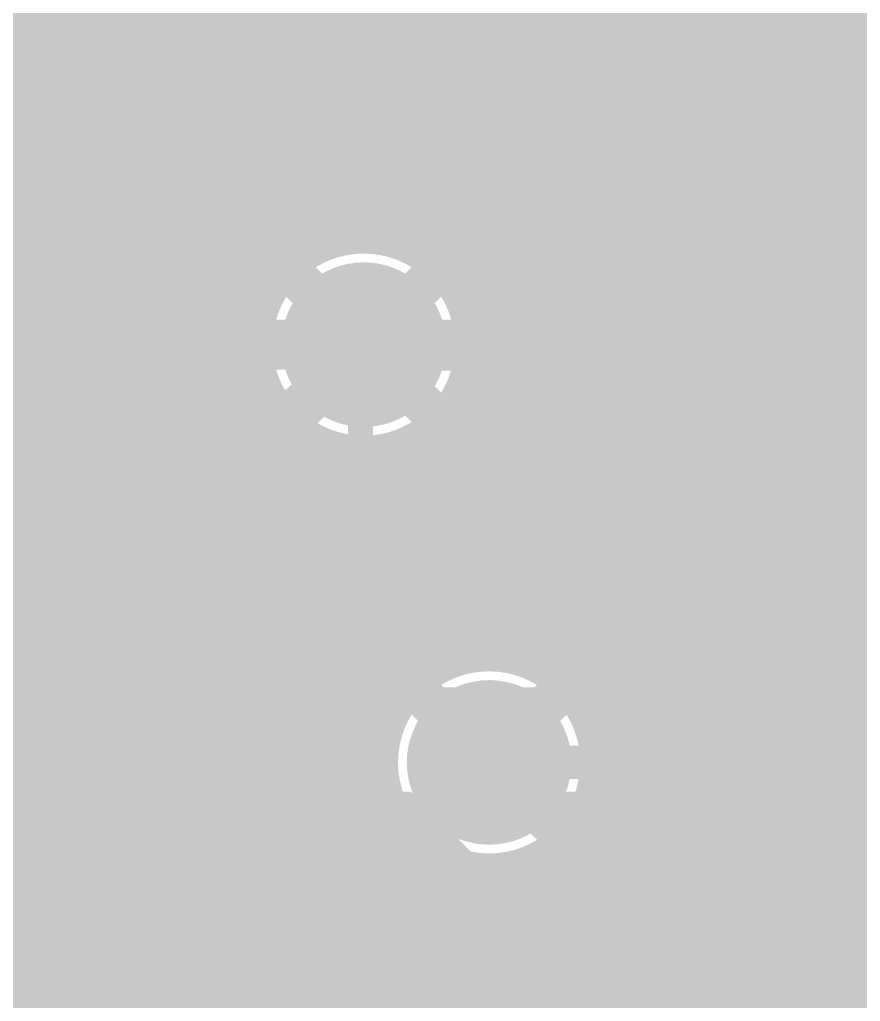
# Model space of a CAD drawing. Extents: x -118 to 4, y -52 to 56.
# Drawn here: x -46.8 to -41.69, y -0.82 to 5.15 of the extents above; entities that cross this region are included whole.
import ezdxf

# ---------------------------------------------------------------- set-up
doc = ezdxf.new("R2010")
doc.units = 0
doc.header["$MEASUREMENT"] = 0
doc.layers.get('0').update_dxf_attribs({"linetype": 'CONTINUOUS'})
for name, color, linetype in [('22-302-0_BOT', 7, 'CONTINUOUS'), ('22-302-0_DRD', 7, 'CONTINUOUS'), ('22-302-0_DRL', 2, 'CONTINUOUS'), ('22-302-0_GND', 1, 'CONTINUOUS'), ('22-302-0_IN1', 3, 'CONTINUOUS'), ('22-302-0_SMB', 5, 'CONTINUOUS'), ('22-302-0_SMT', 10, 'CONTINUOUS'), ('22-302-0_SPB', 14, 'CONTINUOUS'), ('22-302-0_SPT', 9, 'CONTINUOUS'), ('22-302-0_SSB', 12, 'CONTINUOUS'), ('22-302-0_SST', 11, 'CONTINUOUS'), ('22-302-0_TOP', 13, 'CONTINUOUS'), ('THRUHOLE_TAP', 7, 'CONTINUOUS')]:
    doc.layers.add(name, color=color, linetype=linetype)

# ---------------------------------------------------------------- blocks, each defined once
blk = doc.blocks.new('ROUND_50')
at = {"const_width": 0.35052}
blk.add_lwpolyline([(-0.17526, 0, 1), (0.17526, 0, 1)], format="xyb", close=True, dxfattribs=at)
blk = doc.blocks.new('RECTANGLE_60')
blk.add_solid([(0.6985, 0.4445), (0.6985, -0.4445), (-0.6985, 0.4445), (-0.6985, -0.4445)])
blk = doc.blocks.new('ROUND_106')
at = {"const_width": 0.10033}
blk.add_lwpolyline([(-0.050164, 0, 1), (0.050164, 0, 1)], format="xyb", close=True, dxfattribs=at)
blk = doc.blocks.new('ROUND_107')
at = {"const_width": 0.10033}
blk.add_lwpolyline([(-0.050164, 0, 1), (0.050164, 0, 1)], format="xyb", close=True, dxfattribs=at)
blk = doc.blocks.new('ROUND_93')
at = {"const_width": 0.50038}
blk.add_lwpolyline([(-0.25019, 0, 1), (0.25019, 0, 1)], format="xyb", close=True, dxfattribs=at)
blk = doc.blocks.new('ROUND_95')
at = {"const_width": 0.50038}
blk.add_lwpolyline([(-0.25019, 0, 1), (0.25019, 0, 1)], format="xyb", close=True, dxfattribs=at)
blk = doc.blocks.new('ROUND_58')
at = {"const_width": 0.35052}
blk.add_lwpolyline([(-0.17526, 0, 1), (0.17526, 0, 1)], format="xyb", close=True, dxfattribs=at)
blk = doc.blocks.new('RECTANGLE_2')
blk.add_solid([(0.4826, 0.4064), (0.4826, -0.4064), (-0.4826, 0.4064), (-0.4826, -0.4064)])
blk = doc.blocks.new('RECTANGLE_26')
blk.add_solid([(0.82423, 0.65024), (0.82423, -0.65024), (-0.82423, 0.65024), (-0.82423, -0.65024)])
blk = doc.blocks.new('RECTANGLE_27')
blk.add_solid([(0.14986, 0.50038), (0.14986, -0.50038), (-0.14986, 0.50038), (-0.14986, -0.50038)])
blk = doc.blocks.new('ROUND_98')
at = {"const_width": 0.10033}
blk.add_lwpolyline([(-0.050164, 0, 1), (0.050164, 0, 1)], format="xyb", close=True, dxfattribs=at)

msp = doc.modelspace()

# ---------------------------------------------------------------- linework, layer by layer
at = {"layer": '22-302-0_BOT'}
for points, const_width in [([(-46.863, 14.8336), (-46.863, 1.64338)], 0.254), ([(-46.6344, 14.8336), (-46.6344, 1.87198)], 0.254), ([(-46.4058, 14.8336), (-46.4058, 2.10058)], 0.254), ([(-46.1772, 14.8336), (-46.1772, 2.32918)], 0.254), ([(-45.9486, 14.8336), (-45.9486, 2.55778)], 0.254), ([(-45.72, 14.8336), (-45.72, 2.78638)], 0.254), ([(-45.4914, 14.8336), (-45.4914, 3.01498)], 0.254), ([(-45.2628, 14.8336), (-45.2628, 3.56108)], 0.254), ([(-45.0342, 14.8336), (-45.0342, 3.76936)], 0.254), ([(-44.8056, 14.8336), (-44.8056, 3.84556)], 0.254), ([(-44.577, 14.8336), (-44.577, 3.84302)], 0.254), ([(-44.3484, 14.8336), (-44.3484, 3.75412)], 0.254), ([(-44.1198, 14.8336), (-44.1198, 3.52298)], 0.254), ([(-43.8912, 14.8336), (-43.8912, 2.52984)], 0.254), ([(-43.6626, 11.33094), (-43.6626, 2.75844)], 0.254), ([(-42.0624, 10.11936), (-42.0624, 3.4798)], 0.254), ([(-41.8338, 9.89076), (-41.8338, 3.6068)], 0.254), ([(-41.6052, 9.66216), (-41.6052, 3.8354)], 0.254), ([(-42.799, 8.89), (-42.799, 3.048), (-45.085, 0.762), (-45.085, -0.3302)], 0.2032), ([(-43.434, 8.64616), (-43.434, 2.98704)], 0.254), ([(-42.291, 8.43788), (-42.291, 3.4798)], 0.254), ([(-43.2054, 8.3439), (-43.2054, 3.21564)], 0.254), ([(-43.2054, 8.3439), (-43.2054, 3.21564)], 0.254), ([(-42.3926, 8.3439), (-42.3926, 3.4798)], 0.254), ([(-43.2054, 5.207), (-57.41162, 5.207)], 0.254), ([(-39.43604, 5.207), (-42.3926, 5.207)], 0.254), ([(-43.2054, 4.9784), (-57.64022, 4.9784)], 0.254), ([(-40.67302, 4.9784), (-42.3926, 4.9784)], 0.254), ([(-43.2054, 4.7498), (-57.82564, 4.7498)], 0.254), ([(-41.03878, 4.7498), (-42.3926, 4.7498)], 0.254), ([(-43.2054, 4.5212), (-58.03138, 4.5212)], 0.254), ([(-41.1607, 4.5212), (-42.3926, 4.5212)], 0.254), ([(-43.2054, 4.2926), (-72.43318, 4.2926)], 0.254), ([(-42.799, 3.048), (-41.783, 3.048), (-40.513, 4.318)], 0.254), ([(-41.19118, 4.2926), (-42.3926, 4.2926)], 0.254), ([(-41.18864, 4.25196), (-41.9608, 3.4798)], 0.254), ([(-43.2054, 4.064), (-72.22744, 4.064)], 0.254), ([(-41.3766, 4.064), (-42.3926, 4.064)], 0.254), ([(-44.86402, 3.8354), (-72.11314, 3.8354)], 0.254), ([(-43.2054, 3.8354), (-44.54144, 3.8354)], 0.254), ([(-41.6052, 3.8354), (-42.3926, 3.8354)], 0.254), ([(-45.22978, 3.6068), (-72.06742, 3.6068)], 0.254), ([(-43.2054, 3.6068), (-44.17822, 3.6068)], 0.254), ([(-41.8338, 3.6068), (-42.3926, 3.6068)], 0.254), ([(-41.9608, 3.4798), (-42.3926, 3.4798)], 0.254), ([(-45.3517, 3.3782), (-72.06488, 3.3782)], 0.254), ([(-43.2054, 3.3782), (-44.05376, 3.3782)], 0.254), ([(-43.2054, 3.21564), (-45.36694, 1.0541)], 0.254), ([(-43.2054, 3.21564), (-45.36694, 1.0541)], 0.254), ([(-44.704, 3.175), (-47.625, 0.254), (-47.625, -0.3302)], 0.2794), ([(-45.38472, 3.175), (-45.38282, 3.12415)], 0.254), ([(-45.38218, 3.1496), (-67.63004, 3.1496)], 0.254), ([(-45.38218, 3.1242), (-47.93488, 0.5715)], 0.254), ([(-43.27144, 3.1496), (-44.02328, 3.1496)], 0.254), ([(-45.085, -0.3302), (-45.085, 0.762), (-42.799, 3.048)], 0.2032), ([(-45.58538, 2.921), (-67.32778, 2.921)], 0.254), ([(-43.50004, 2.921), (-44.07408, 2.921)], 0.254), ([(-44.1198, 2.82702), (-44.1198, 2.30124)], 0.254), ([(-45.81398, 2.6924), (-67.14236, 2.6924)], 0.254), ([(-43.72864, 2.6924), (-44.22394, 2.6924)], 0.254), ([(-41.6052, 2.6543), (-41.6052, 0.4445)], 0.254), ([(-44.3484, 2.59588), (-44.3484, 2.07264)], 0.254), ([(-42.65676, 2.6162), (-43.95724, 1.31318)], 0.254), ([(-42.65676, 2.6162), (-43.95724, 1.31318)], 0.254), ([(-41.783, 2.6162), (-42.65676, 2.6162)], 0.254), ([(-42.5196, 2.6162), (-42.5196, 0.4445)], 0.254), ([(-42.291, 2.6162), (-42.291, 0.4445)], 0.254), ([(-42.0624, 2.6162), (-42.0624, 0.4445)], 0.254), ([(-41.8338, 2.6162), (-41.8338, 0.4445)], 0.254), ([(-44.577, 2.50698), (-44.577, 1.84404)], 0.254), ([(-42.7482, 2.52476), (-42.7482, 0.4445)], 0.254), ([(-46.04258, 2.4638), (-67.0179, 2.4638)], 0.254), ([(-44.75226, 2.49682), (-46.80458, 0.4445)], 0.254), ([(-44.8056, 2.44348), (-44.8056, 1.61544)], 0.254), ([(-43.95724, 2.4638), (-44.78528, 2.4638)], 0.254), ([(-44.75226, 2.49682), (-44.704, 2.49511)], 0.254), ([(-39.9415, 2.4638), (-42.80916, 2.4638)], 0.254), ([(-42.9768, 2.29616), (-42.9768, 0.4445)], 0.254), ([(-46.27118, 2.2352), (-66.94424, 2.2352)], 0.254), ([(-45.0342, 2.21488), (-45.0342, 1.38684)], 0.254), ([(-44.18584, 2.2352), (-45.01388, 2.2352)], 0.254), ([(-39.9415, 2.2352), (-43.03776, 2.2352)], 0.254), ([(-43.2054, 2.06756), (-43.2054, 0.47244)], 0.254), ([(-46.49978, 2.0066), (-66.90868, 2.0066)], 0.254), ([(-45.2628, 1.98628), (-45.2628, 1.15824)], 0.254), ([(-44.41444, 2.0066), (-45.24248, 2.0066)], 0.254), ([(-39.9415, 2.0066), (-43.26636, 2.0066)], 0.254), ([(-43.434, 1.83896), (-43.434, 1.08712)], 0.254), ([(-46.72838, 1.778), (-66.91122, 1.778)], 0.254), ([(-45.4914, 1.75768), (-45.4914, 0.762)], 0.254), ([(-44.64304, 1.778), (-45.47108, 1.778)], 0.254), ([(-39.9415, 1.778), (-43.49496, 1.778)], 0.254), ([(-43.6626, 1.61036), (-43.6626, 1.25476)], 0.254), ([(-44.87164, 1.5494), (-45.69968, 1.5494)], 0.254), ([(-39.9415, 1.5494), (-43.72356, 1.5494)], 0.254), ([(-45.72, 1.52908), (-45.72, 0.4445)], 0.254), ([(-43.8912, 1.38176), (-43.8912, 1.31318)], 0.254), ([(-45.10024, 1.3208), (-45.92828, 1.3208)], 0.254), ([(-39.9415, 1.3208), (-43.95216, 1.3208)], 0.254), ([(-45.9486, 1.30048), (-45.9486, 0.4445)], 0.254), ([(-46.1772, 1.07188), (-46.1772, -0.508)], 0.254), ([(-45.32884, 1.0922), (-46.15688, 1.0922)], 0.254), ([(-39.9415, 1.0922), (-43.43908, 1.0922)], 0.254), ([(-46.4058, 0.84328), (-46.4058, -0.508)], 0.254), ([(-45.4787, 0.8636), (-46.38548, 0.8636)], 0.254), ([(-39.9415, 0.8636), (-43.30192, 0.8636)], 0.254), ([(-45.4914, 0.762), (-45.4914, 0.4445)], 0.254), ([(-46.6344, 0.61468), (-46.6344, 0.4445)], 0.254), ([(-45.4914, 0.635), (-46.61408, 0.635)], 0.254), ([(-42.545, -0.3302), (-42.9768, -0.3302), (-43.942, 0.635)], 0.2032), ([(-39.9415, 0.635), (-43.26128, 0.635)], 0.254), ([(-43.2689, 0.53594), (-43.17746, 0.4445)], 0.254), ([(-46.5963, 0.4445), (-46.80458, 0.4445)], 0.254), ([(-46.5963, 0.4445), (-46.5963, -0.508)], 0.254), ([(-46.1137, 0.4445), (-46.1137, -0.508)], 0.254), ([(-45.4914, 0.4445), (-46.1137, 0.4445)], 0.254), ([(-41.5163, 0.4445), (-43.17746, 0.4445)], 0.254), ([(-46.1137, 0.4064), (-46.5963, 0.4064)], 0.254), ([(-46.1137, 0.1778), (-46.5963, 0.1778)], 0.254), ([(-46.1137, -0.0508), (-46.5963, -0.0508)], 0.254), ([(-46.1137, -0.2794), (-46.5963, -0.2794)], 0.254), ([(-46.1137, -0.508), (-46.5963, -0.508)], 0.254)]:
    msp.add_lwpolyline(points, dxfattribs=dict(at, const_width=const_width))
at = {"layer": '22-302-0_BOT', "const_width": 0.254}
for points in [[(-44.704, 3.85572, 0.4142136), (-45.38472, 3.175)], [(-44.02328, 3.175, 0.4142136), (-44.704, 3.85572)], [(-44.704, 2.49428, 0.4142136), (-44.02328, 3.175)], [(-41.783, 2.6162, 0.1989124), (-41.47767, 2.74267)], [(-43.26128, 0.635, 0.4142136), (-43.942, 1.31572)], [(-45.37202, 1.04902, 0.1989124), (-45.49091, 0.762)], [(-45.37202, 1.04902, 0.1989124), (-45.49091, 0.762)], [(-43.2689, 0.53594, 0.0365465), (-43.26165, 0.635)]]:
    msp.add_lwpolyline(points, format="xyb", dxfattribs=at)
at = {"layer": '22-302-0_DRD', "const_width": 0.254}
for points in [[(-44.069, 3.81), (-45.339, 2.54)], [(-44.069, 2.54), (-45.339, 3.81)], [(-43.307, 1.27), (-44.577, 0)], [(-43.307, 0), (-44.577, 1.27)]]:
    msp.add_lwpolyline(points, dxfattribs=at)
at = {"layer": '22-302-0_IN1', "const_width": 0.254}
for points in [[(-41.7322, 55.372), (-41.7322, -3.048)], [(-41.9608, 39.02202), (-41.9608, -3.048)], [(-45.847, 31.55188), (-45.847, -3.048)], [(-46.0756, 31.38424), (-46.0756, -3.048)], [(-46.3042, 31.32582), (-46.3042, -3.048)], [(-44.2468, 24.67102), (-44.2468, 3.67792)], [(-44.0182, 24.62022), (-44.0182, 1.31064)], [(-44.4754, 23.44674), (-44.4754, 3.81508)], [(-45.6184, 23.32736), (-45.6184, -3.048)], [(-44.704, 23.18512), (-44.704, 3.85572)], [(-45.3898, 23.14194), (-45.3898, -3.048)], [(-45.1612, 23.07336), (-45.1612, 3.67792)], [(-44.9326, 23.08606), (-44.9326, 3.81508)], [(-43.7896, 11.50874), (-43.7896, 1.29794)], [(-43.561, 11.24712), (-43.561, 1.19888)], [(-42.1894, 8.58774), (-42.1894, -3.048)], [(-43.3324, 8.46836), (-43.3324, 0.93472)], [(-42.418, 8.32612), (-42.418, -3.048)], [(-43.1038, 8.28294), (-43.1038, -3.048)], [(-42.8752, 8.21436), (-42.8752, -3.048)], [(-42.6466, 8.22706), (-42.6466, -3.048)], [(-46.5328, 7.49808), (-46.5328, -3.048)], [(-46.7614, 7.36092), (-46.7614, -3.048)], [(-35.18408, 5.1816), (-57.7469, 5.1816)], [(-40.7543, 4.953), (-57.75198, 4.953)], [(-41.05656, 4.7244), (-57.84088, 4.7244)], [(-41.16832, 4.4958), (-58.07202, 4.4958)], [(-41.19118, 4.2672), (-85.3948, 4.2672)], [(-41.13276, 4.0386), (-85.3948, 4.0386)], [(-44.9453, 3.81), (-85.3948, 3.81)], [(-40.96512, 3.81), (-44.46016, 3.81)], [(-45.24756, 3.5814), (-85.3948, 3.5814)], [(-41.06164, 3.5814), (-44.1579, 3.5814)], [(-45.35932, 3.3528), (-85.3948, 3.3528)], [(-41.24706, 3.3528), (-44.04614, 3.3528)], [(-45.38218, 3.1242), (-67.58686, 3.1242)], [(-41.31564, 3.1242), (-44.02582, 3.1242)], [(-45.32376, 2.8956), (-67.30238, 2.8956)], [(-41.30294, 2.8956), (-44.08424, 2.8956)], [(-45.15612, 2.667), (-67.12458, 2.667)], [(-45.1612, 2.67208), (-45.1612, -3.048)], [(-41.20388, 2.667), (-44.25188, 2.667)], [(-44.2468, 2.67208), (-44.2468, 1.24206)], [(-44.9326, 2.53492), (-44.9326, -3.048)], [(-44.4754, 2.53492), (-44.4754, 1.05664)], [(-44.704, 2.49428), (-44.704, -3.048)], [(-40.93972, 2.4384), (-67.00774, 2.4384)], [(-37.04336, 2.2098), (-66.93662, 2.2098)], [(-36.83508, 1.9812), (-66.90614, 1.9812)], [(-33.62452, 1.7526), (-66.91376, 1.7526)], [(-33.77692, 1.524), (-66.95694, 1.524)], [(-44.10202, 1.2954), (-67.04076, 1.2954)], [(-33.82518, 1.2954), (-43.77944, 1.2954)], [(-44.46778, 1.0668), (-67.17538, 1.0668)], [(-33.7947, 1.0668), (-43.41622, 1.0668)], [(-44.5897, 0.8382), (-67.38366, 0.8382)], [(-33.67278, 0.8382), (-43.29176, 0.8382)], [(-44.62018, 0.6096), (-67.7291, 0.6096)], [(-33.30702, 0.6096), (-43.26128, 0.6096)], [(-44.57192, 0.381), (-53.98516, 0.381)], [(-3.81, 0.381), (-43.31208, 0.381)], [(-43.3324, 0.33274), (-43.3324, -3.048)], [(-44.4754, 0.21336), (-44.4754, -3.048)], [(-44.41952, 0.1524), (-53.6829, 0.1524)], [(-3.81, 0.1524), (-43.46194, 0.1524)], [(-43.561, 0.07112), (-43.561, -3.048)], [(-44.2468, 0.02794), (-44.2468, -3.048)], [(-44.0182, -0.04064), (-44.0182, -3.048)], [(-43.7896, -0.02794), (-43.7896, -3.048)], [(-3.81, -0.0762), (-53.57114, -0.0762)], [(-3.81, -0.3048), (-53.55082, -0.3048)], [(-3.81, -0.5334), (-53.60924, -0.5334)], [(-3.81, -0.762), (-53.77688, -0.762)]]:
    msp.add_lwpolyline(points, dxfattribs=at)
for points in [[(-44.704, 3.85572, 0.4142136), (-45.38472, 3.175)], [(-44.02328, 3.175, 0.4142136), (-44.704, 3.85572)], [(-45.38472, 3.175, 0.4142136), (-44.704, 2.49428)], [(-44.704, 2.49428, 0.4142136), (-44.02328, 3.175)], [(-43.942, 1.31572, 0.4142136), (-44.62272, 0.635)], [(-43.26128, 0.635, 0.4142136), (-43.942, 1.31572)], [(-44.62272, 0.635, 0.4142136), (-43.942, -0.04572)], [(-43.942, -0.04572, 0.4142136), (-43.26128, 0.635)]]:
    msp.add_lwpolyline(points, format="xyb", dxfattribs=at)
at = {"layer": '22-302-0_SSB', "const_width": 0.1524}
for points in [[(-44.72432, 2.88544), (-44.72432, 2.52984), (-45.06214, 2.41046), (-45.4025, 2.41046), (-45.74032, 2.52984), (-45.74032, 2.88544)], [(-42.18432, 2.88544), (-42.18432, 2.52984), (-42.52214, 2.41046), (-42.8625, 2.41046), (-43.20032, 2.52984), (-43.20032, 2.88544)], [(-44.72432, 2.82448), (-45.74032, 2.82448)], [(-42.18432, 2.82448), (-43.20032, 2.82448)], [(-44.72432, 1.57226), (-44.72432, 2.04724), (-45.4025, 1.57226), (-45.57014, 1.57226), (-45.74032, 1.63068), (-45.74032, 1.98628), (-45.57014, 2.04724)], [(-42.18432, 1.57226), (-42.18432, 2.04724), (-42.8625, 1.57226), (-43.03014, 1.57226), (-43.20032, 1.63068), (-43.20032, 1.98628), (-43.03014, 2.04724)], [(-44.72432, 0.73406), (-44.72432, 1.20904), (-45.4025, 0.73406), (-45.57014, 0.73406), (-45.74032, 0.79248), (-45.74032, 1.14808), (-45.57014, 1.20904)], [(-42.3545, 1.20904), (-42.18432, 1.08966), (-42.18432, 0.85344), (-42.3545, 0.73406), (-42.52214, 0.73406), (-42.8625, 0.97028), (-43.20032, 0.73406), (-43.20032, 1.20904)], [(-48.641, 0.254), (-48.641, 0.381), (-46.99, 0.381), (-46.609, 0), (-46.609, -2.921), (-48.641, -2.921), (-48.641, 0.254)], [(-46.101, 0.254), (-46.101, 0.381), (-44.45, 0.381), (-44.069, 0), (-44.069, -2.921), (-46.101, -2.921), (-46.101, 0.254)], [(-43.561, 0.254), (-43.561, 0.381), (-41.91, 0.381), (-41.529, 0), (-41.529, -2.921), (-43.561, -2.921), (-43.561, 0.254)]]:
    msp.add_lwpolyline(points, dxfattribs=at)
at = {"layer": '22-302-0_SST'}
for points, const_width in [([(-48.133, 5.08), (-45.466, 5.08), (-45.466, 10.16), (-48.514, 10.16), (-48.514, 5.08), (-48.133, 5.08)], 0.1524), ([(-42.7355, 5.2705), (-42.7355, 2.3495), (-41.0972, 2.3495), (-41.0972, 5.2705), (-42.7355, 5.2705)], 0.1524), ([(-46.36516, 4.20624), (-46.53534, 4.08686), (-46.70298, 4.02844), (-47.04334, 4.02844), (-47.21098, 4.08686), (-47.38116, 4.20624), (-47.38116, 4.32562), (-47.21098, 4.44246), (-47.04334, 4.50342), (-46.70298, 4.50342), (-46.53534, 4.44246), (-46.36516, 4.32562), (-46.36516, 4.20624)], 0.1524), ([(-43.23842, 3.99034), (-44.25442, 4.34594), (-44.25442, 3.87096)], 0.1524), ([(-46.53534, 3.19024), (-46.36516, 3.24866), (-46.36516, 3.60426), (-46.53534, 3.66522), (-46.87316, 3.66522), (-47.04334, 3.54584), (-47.04334, 3.19024), (-47.38116, 3.19024), (-47.38116, 3.66522)], 0.1524), ([(-43.23842, 3.50774), (-43.23842, 3.09372), (-44.25442, 3.09372)], 0.1524), ([(-43.28668, 1.41732), (-43.28668, 2.68732), (-43.4975, 2.4765)], 0.254), ([(-46.53534, 2.82702), (-46.36516, 2.76606), (-46.36516, 2.41046), (-46.53534, 2.35204), (-47.21098, 2.35204), (-47.38116, 2.41046), (-47.38116, 2.76606), (-47.21098, 2.82702)], 0.1524), ([(-42.52722, 1.64846), (-42.52722, 1.39954)], 0.254), ([(-42.37736, 1.4986), (-42.62628, 1.4986)], 0.254), ([(-43.07332, 1.41732), (-43.4975, 1.41732)], 0.254), ([(-42.0497, 1.16586), (-42.0497, 1.46558), (-41.84904, 1.46558), (-41.84904, 1.16586)], 0.1524), ([(-42.0751, 0.61468), (-42.0751, 0.71374), (-42.0497, 0.71374), (-42.0497, 0.9652), (-42.0497, 1.11506), (-42.0497, 1.16586), (-41.84904, 1.16586), (-41.84904, 1.11506), (-42.0497, 1.11506)], 0.1524), ([(-41.84904, 1.11506), (-41.84904, 0.9652)], 0.1524), ([(-44.19854, 1.016), (-44.74972, 1.016), (-44.74972, 0.2159), (-44.19854, 0.2159)], 0.1524), ([(-44.20108, -0.18542), (-44.74972, -0.18542), (-44.74972, -0.43434), (-44.24934, -0.43434), (-44.24934, -0.83566), (-44.74972, -0.83566), (-44.74972, -1.08458), (-44.19854, -1.08458), (-44.19854, -0.18542), (-44.19854, 0.2159), (-44.19854, 1.016), (-42.5704, 1.016), (-42.5704, 0.9144), (-42.5704, 0.61468), (-35.82924, 0.61468), (-35.82924, 0.9144), (-35.99942, 0.9144), (-36.32454, 0.9144), (-36.32454, 0.71374), (-36.34994, 0.71374)], 0.1524), ([(-41.82364, 0.61468), (-41.82364, 0.71374), (-41.84904, 0.71374), (-41.84904, 0.9652), (-42.0497, 0.9652)], 0.1524), ([(-42.5704, 0.9144), (-42.40022, 0.9144)], 0.1524), ([(-42.0751, 0.71374), (-42.0751, 0.9144), (-42.40022, 0.9144), (-42.40022, 0.61468)], 0.1524), ([(-42.0497, 0.87376), (-42.0497, 0.89408)], 0.1524), ([(-41.57472, 0.61468), (-41.57472, 0.71628), (-41.57472, 0.9144), (-41.82364, 0.9144), (-41.82364, 0.71374)], 0.1524), ([(-42.0497, 0.71374), (-42.0497, 0.61468)], 0.1524), ([(-41.84904, 0.71374), (-41.84904, 0.61468)], 0.1524), ([(-42.66946, -0.18542), (-42.66946, -0.08382), (-42.8498, -0.08382), (-42.8498, -0.18542), (-42.8498, -0.78486), (-42.82948, -0.78486), (-42.66946, -0.78486), (-42.66946, -0.88392), (-42.8498, -0.88392), (-42.8498, -0.78486), (-42.82948, -0.78486), (-42.82948, -0.18542), (-42.66946, -0.18542), (-42.66946, -0.78486)], 0.1524), ([(-42.82948, -0.18542), (-42.8498, -0.18542)], 0.1524)]:
    msp.add_lwpolyline(points, dxfattribs=dict(at, const_width=const_width))
at = {"layer": '22-302-0_SST', "const_width": 0.254}
for points in [[(-42.50182, 1.651, 0.4142136), (-42.62882, 1.524)], [(-42.37482, 1.524, 0.4142136), (-42.50182, 1.651)], [(-42.62882, 1.524, 0.4142136), (-42.50182, 1.397)], [(-42.50182, 1.397, 0.4142136), (-42.37482, 1.524)]]:
    msp.add_lwpolyline(points, format="xyb", dxfattribs=at)
at = {"layer": '22-302-0_TOP'}
for points, const_width in [([(-45.72, 12.17422), (-45.32122, 12.17422), (-44.45, 11.303), (-44.45, 6.35), (-42.6212, 4.5212), (-41.91, 4.5212)], 0.3048), ([(-45.1358, 10.51814), (-45.1358, 3.91668)], 0.254), ([(-45.18152, 7.1247), (-45.18152, 4.8133)], 0.254), ([(-46.99, 5.969), (-46.99, 4.572), (-45.593, 3.175), (-44.704, 3.175), (-41.9862, 3.175), (-41.91, 3.0988)], 0.3048), ([(-44.91736, 5.88264), (-43.09364, 4.05892)], 0.254), ([(-44.9072, 5.87248), (-44.9072, 4.00812)], 0.254), ([(-44.6786, 5.64388), (-44.6786, 4.03098)], 0.254), ([(-44.45, 5.41528), (-44.45, 3.99288)], 0.254), ([(-44.2214, 5.18668), (-44.2214, 3.88366)], 0.254), ([(-44.14012, 5.1054), (-45.18152, 5.1054)], 0.254), ([(-37.465, 4.5212), (-37.465, 4.572), (-37.592, 4.572), (-38.1, 5.08), (-41.275, 5.08), (-41.8338, 4.5212), (-41.91, 4.5212)], 0.3048), ([(-43.9928, 4.95808), (-43.9928, 3.8354)], 0.254), ([(-43.91152, 4.8768), (-45.18152, 4.8768)], 0.254), ([(-46.29658, 4.8133), (-45.31868, 3.8354)], 0.254), ([(-45.18152, 4.8133), (-46.29658, 4.8133)], 0.254), ([(-46.0502, 4.8133), (-46.0502, 4.56692)], 0.254), ([(-45.8216, 4.8133), (-45.8216, 4.33832)], 0.254), ([(-45.593, 4.8133), (-45.593, 4.10972)], 0.254), ([(-45.3644, 4.8133), (-45.3644, 3.88112)], 0.254), ([(-43.7642, 4.72948), (-43.7642, 3.8354)], 0.254), ([(-43.68292, 4.6482), (-46.13148, 4.6482)], 0.254), ([(-43.5356, 4.50088), (-43.5356, 3.8354)], 0.254), ([(-43.45432, 4.4196), (-45.90288, 4.4196)], 0.254), ([(-43.307, 4.27228), (-43.307, 3.8354)], 0.254), ([(-43.22572, 4.191), (-45.67428, 4.191)], 0.254), ([(-47.45736, 4.10464), (-46.06544, 2.71272)], 0.254), ([(-43.0784, 4.04368), (-43.0784, 3.8354)], 0.254), ([(-45.04436, 3.9624), (-45.44568, 3.9624)], 0.254), ([(-42.97172, 3.9624), (-44.36364, 3.9624)], 0.254), ([(-42.9006, 3.92176), (-42.9006, 3.8354)], 0.254), ([(-45.2501, 3.8354), (-45.31868, 3.8354)], 0.254), ([(-42.9006, 3.8354), (-44.15536, 3.8354)], 0.254), ([(-42.9006, 3.8354), (-44.15536, 3.8354)], 0.254), ([(-46.85792, 3.5052), (-53.8353, 3.5052)], 0.254), ([(-46.736, 3.38328), (-46.736, -2.667)], 0.254), ([(-46.62932, 3.2766), (-53.8353, 3.2766)], 0.254), ([(-41.91, 3.0988), (-41.9862, 3.175), (-44.704, 3.175)], 0.3048), ([(-46.5074, 3.15468), (-46.5074, -2.667)], 0.254), ([(-46.40072, 3.048), (-53.8353, 3.048)], 0.254), ([(-41.91, 3.0988), (-41.95064, 3.05816), (-41.95064, 1.26492)], 0.2032), ([(-41.95064, 1.26492), (-41.95064, 3.048), (-41.45026, 3.048), (-41.45026, 1.26492)], 0.2032), ([(-46.2788, 2.92608), (-46.2788, -2.667)], 0.254), ([(-46.17212, 2.8194), (-53.8353, 2.8194)], 0.254), ([(-46.0502, 2.69748), (-46.0502, -2.667)], 0.254), ([(-45.90034, 2.5908), (-53.8353, 2.5908)], 0.254), ([(-45.8216, 2.55524), (-45.8216, -2.667)], 0.254), ([(-45.2501, 2.5146), (-45.593, 2.5146)], 0.254), ([(-45.593, 2.5146), (-45.593, -2.667)], 0.254), ([(-45.3644, 2.5146), (-45.3644, 0.52324)], 0.254), ([(-42.9006, 2.5146), (-44.15536, 2.5146)], 0.254), ([(-42.9006, 2.5146), (-44.15536, 2.5146)], 0.254), ([(-43.9928, 2.5146), (-43.9928, 1.49098)], 0.254), ([(-43.7642, 2.5146), (-43.7642, 1.4732)], 0.254), ([(-43.5356, 2.5146), (-43.5356, 1.38938)], 0.254), ([(-43.307, 2.5146), (-43.307, 1.2446)], 0.254), ([(-43.0784, 2.5146), (-43.0784, 1.2446)], 0.254), ([(-42.9006, 2.5146), (-42.9006, 2.1844)], 0.254), ([(-44.2214, 2.46634), (-44.2214, 1.44526)], 0.254), ([(-45.1358, 2.43332), (-45.1358, 0.52324)], 0.254), ([(-44.97832, 2.3622), (-53.8353, 2.3622)], 0.254), ([(-44.9072, 2.34188), (-44.9072, 0.52324)], 0.254), ([(-44.45, 2.35458), (-44.45, 1.32588)], 0.254), ([(-42.9006, 2.3622), (-44.42968, 2.3622)], 0.254), ([(-44.6786, 2.31648), (-44.6786, 1.07442)], 0.254), ([(-42.6085, 2.1844), (-42.9006, 2.1844)], 0.254), ([(-42.8498, 2.1844), (-42.8498, 1.23952)], 0.254), ([(-42.6212, 2.1844), (-42.6212, 1.16332)], 0.254), ([(-42.6085, 2.1844), (-42.6085, 1.1557)], 0.254), ([(-42.6085, 2.1336), (-53.8353, 2.1336)], 0.254), ([(-42.6085, 1.905), (-53.8353, 1.905)], 0.254), ([(-42.6085, 1.6764), (-54.68874, 1.6764)], 0.254), ([(-44.21632, 1.4478), (-54.89448, 1.4478)], 0.254), ([(-42.6085, 1.4478), (-43.66768, 1.4478)], 0.254), ([(-44.56938, 1.2192), (-55.12308, 1.2192)], 0.254), ([(-43.942, 0.635), (-42.926, 0.635), (-40.64, -1.651), (-39.37, -1.651), (-39.44874, -1.56972), (-39.44874, 1.26492)], 0.2032), ([(-42.926, 1.2446), (-43.33748, 1.2446)], 0.254), ([(-42.6085, 1.2192), (-42.75074, 1.2192)], 0.254), ([(-44.72178, 0.9906), (-55.2196, 0.9906)], 0.254), ([(-44.79036, 0.762), (-55.2196, 0.762)], 0.254), ([(-44.7929, 0.5334), (-54.73446, 0.5334)], 0.254), ([(-45.55744, 0.52324), (-45.55744, -1.79324)], 0.254), ([(-44.7929, 0.52324), (-45.55744, 0.52324)], 0.254), ([(-45.55744, 0.3048), (-54.73446, 0.3048)], 0.254), ([(-45.55744, 0.0762), (-54.73446, 0.0762)], 0.254), ([(-45.55744, -0.1524), (-54.73446, -0.1524)], 0.254), ([(-42.89298, -0.26162), (-41.07688, -2.07518)], 0.254), ([(-42.89298, -0.26162), (-42.89298, -1.79324)], 0.254), ([(-42.8498, -0.30226), (-42.8498, -2.667)], 0.254), ([(-45.55744, -0.381), (-54.73446, -0.381)], 0.254), ([(-42.77106, -0.381), (-42.89298, -0.381)], 0.254), ([(-42.6212, -0.53086), (-42.6212, -2.667)], 0.254), ([(-45.55744, -0.6096), (-54.73446, -0.6096)], 0.254), ([(-42.54246, -0.6096), (-42.89298, -0.6096)], 0.254), ([(-42.3926, -0.75946), (-42.3926, -2.667)], 0.254), ([(-45.55744, -0.8382), (-54.73446, -0.8382)], 0.254), ([(-42.31386, -0.8382), (-42.89298, -0.8382)], 0.254)]:
    msp.add_lwpolyline(points, dxfattribs=dict(at, const_width=const_width))
at = {"layer": '22-302-0_TOP', "const_width": 0.254}
for points in [[(-43.08856, 4.05384, 0.0875318), (-42.90043, 3.92213)], [(-43.08856, 4.05384, 0.0875318), (-42.90043, 3.92213)], [(-44.704, 4.03352, 0.1744746), (-45.2511, 3.83661)], [(-44.15536, 3.8354, 0.175062), (-44.704, 4.03356)], [(-46.06036, 2.70764, 0.1989124), (-45.593, 2.51405)], [(-46.06036, 2.70764, 0.1989124), (-45.593, 2.51405)], [(-45.2501, 2.5146, 0.1744746), (-44.704, 2.31806)], [(-44.704, 2.31648, 0.1750616), (-44.15539, 2.51463)], [(-43.942, 1.49352, 0.4142136), (-44.80052, 0.635)], [(-43.33748, 1.2446, 0.1978252), (-43.942, 1.49352)], [(-42.6085, 1.1557, 0.1377521), (-42.926, 1.24486)], [(-44.80052, 0.635, 0.032661), (-44.79321, 0.5232)]]:
    msp.add_lwpolyline(points, format="xyb", dxfattribs=at)

# ---------------------------------------------------------------- block references
at = {"layer": '22-302-0_BOT'}
for name, p in [('ROUND_50', (-44.704, 3.175)), ('ROUND_50', (-43.942, 0.635)), ('RECTANGLE_60', (-45.085, -0.3302)), ('RECTANGLE_60', (-42.545, -0.3302))]:
    msp.add_blockref(name, p, dxfattribs=at)
at = {"layer": '22-302-0_DRL'}
for name, p in [('ROUND_107', (-44.704, 3.175)), ('ROUND_106', (-43.942, 0.635))]:
    msp.add_blockref(name, p, dxfattribs=at)
at = {"layer": '22-302-0_GND'}
for name, p in [('ROUND_93', (-44.704, 3.175)), ('ROUND_95', (-43.942, 0.635))]:
    msp.add_blockref(name, p, dxfattribs=at)
at = {"layer": '22-302-0_IN1'}
for name, p in [('ROUND_58', (-44.704, 3.175)), ('ROUND_50', (-43.942, 0.635))]:
    msp.add_blockref(name, p, dxfattribs=at)
at = {"layer": '22-302-0_SMB'}
for p in [(-45.085, -0.3302), (-42.545, -0.3302)]:
    msp.add_blockref('RECTANGLE_60', p, dxfattribs=at)
at = {"layer": '22-302-0_SMT'}
for name, p in [('RECTANGLE_2', (-41.91, 4.5212)), ('RECTANGLE_2', (-41.91, 3.0988)), ('RECTANGLE_27', (-41.95064, 1.26492)), ('RECTANGLE_26', (-44.22394, -0.635))]:
    msp.add_blockref(name, p, dxfattribs=at)
at = {"layer": '22-302-0_SPB'}
for p in [(-45.085, -0.3302), (-42.545, -0.3302)]:
    msp.add_blockref('RECTANGLE_60', p, dxfattribs=at)
at = {"layer": '22-302-0_SPT'}
for name, p in [('RECTANGLE_2', (-41.91, 4.5212)), ('RECTANGLE_2', (-41.91, 3.0988)), ('RECTANGLE_27', (-41.95064, 1.26492)), ('RECTANGLE_26', (-44.22394, -0.635))]:
    msp.add_blockref(name, p, dxfattribs=at)
at = {"layer": '22-302-0_TOP'}
for name, p in [('RECTANGLE_2', (-41.91, 4.5212)), ('ROUND_50', (-44.704, 3.175)), ('RECTANGLE_2', (-41.91, 3.0988)), ('RECTANGLE_27', (-41.95064, 1.26492)), ('ROUND_50', (-43.942, 0.635)), ('RECTANGLE_26', (-44.22394, -0.635))]:
    msp.add_blockref(name, p, dxfattribs=at)
at = {"layer": 'THRUHOLE_TAP'}
for p in [(-44.704, 3.175), (-43.942, 0.635)]:
    msp.add_blockref('ROUND_98', p, dxfattribs=at)

doc.saveas('drawing.dxf')
